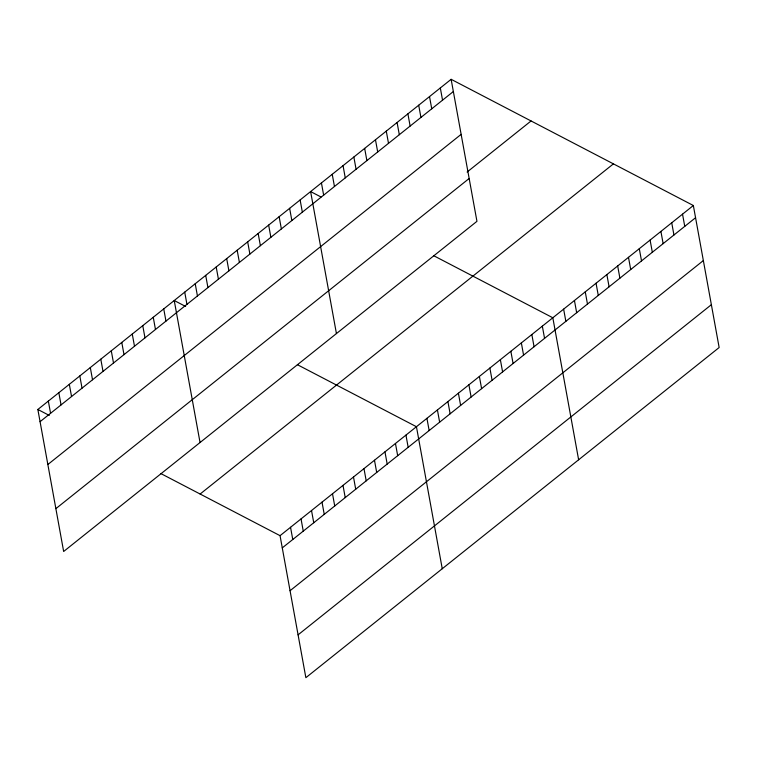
<?xml version="1.0" encoding="UTF-8"?>
<svg xmlns="http://www.w3.org/2000/svg" width="757" height="757" viewBox="0 0 757 757"><rect width="100%" height="100%" fill="white"/><g stroke="black" fill="none" stroke-linecap="round" stroke-linejoin="round"><path stroke-width="1.14" d="M451.134 79.315L476.948 221.328L63.654 551.484L37.85 409.471L451.134 79.315L693.346 205.516L719.15 347.529L305.866 677.685L280.052 535.672L161.014 473.645M40.074 421.677L453.358 91.531M47.852 464.514L461.136 134.358M467.107 172.047L531.064 120.959M55.876 508.647L469.16 178.491M200.132 494.028L613.416 163.872M280.052 535.672L693.346 205.516M282.276 547.888L695.56 217.732M290.063 590.715L703.348 260.569M298.078 634.849L711.362 304.702M320.996 196.981L310.616 191.568L336.43 333.582M433.78 255.743L552.828 317.77L578.632 459.783M185.654 306.471L174.233 300.52L200.047 442.533M297.397 364.694L416.445 426.721L442.249 568.734M37.85 409.471L49.271 415.423M682.53 214.155L684.754 226.362M671.724 222.785L673.948 235.001M660.918 231.424L663.132 243.631M650.102 240.054L652.326 252.27M639.296 248.693L641.52 260.91M628.49 257.323L630.704 269.539M617.674 265.962L619.898 278.179M606.868 274.602L609.092 286.808M596.062 283.232L598.276 295.448M585.256 291.871L587.47 304.077M574.44 300.501L576.664 312.717M563.634 309.14L565.858 321.347M542.334 326.153L544.557 338.36M531.84 334.537L534.063 346.744M521.355 342.912L523.57 355.128M510.861 351.295L513.076 363.502M500.368 359.679L502.591 371.886M440.328 87.954L442.542 100.161M489.874 368.053L492.097 380.269M429.522 96.584L431.736 108.8M479.389 376.437L481.603 388.653M418.706 105.223L420.93 117.43M468.895 384.821L471.119 397.028M407.9 113.853L410.124 126.069M458.401 393.195L460.625 405.411M447.917 401.579L450.131 413.795M397.094 122.492L399.308 134.699M437.423 409.963L439.637 422.169M386.278 131.122L388.502 143.338M426.929 418.337L429.153 430.553M375.472 139.761L377.696 151.968M364.666 148.391L366.88 160.607M405.951 435.105L408.165 447.311M353.86 157.03L356.074 169.237M395.457 443.479L397.68 455.695M343.044 165.66L345.268 177.876M384.963 451.863L387.187 464.079M332.238 174.299L334.452 186.506M374.478 460.247L376.693 472.453M321.432 182.929L323.646 195.145M363.985 468.63L366.208 480.837M353.491 477.005L355.714 489.221M300.132 199.952L302.346 212.159M343.006 485.388L345.22 497.595M289.638 208.326L291.852 220.542M332.512 493.772L334.726 505.979M279.144 216.71L281.367 228.926M322.018 502.146L324.242 514.363M268.659 225.094L270.874 237.301M311.524 510.53L313.748 522.746M258.165 233.468L260.38 245.684M301.04 518.914L303.254 531.121M247.671 241.852L249.895 254.068M290.546 527.288L292.77 539.504M237.178 250.236L239.401 262.442M226.693 258.61L228.907 270.826M216.199 266.994L218.423 279.21M205.705 275.378L207.929 287.584M195.221 283.752L197.435 295.968M184.727 292.136L186.941 304.352M163.739 308.903L165.963 321.11M153.255 317.278L155.469 329.494M142.761 325.661L144.984 337.868M132.267 334.045L134.491 346.252M121.782 342.419L123.997 354.636M111.288 350.803L113.503 363.019M100.795 359.187L103.018 371.394M90.31 367.561L92.524 379.777M79.816 375.945L82.03 388.161M69.322 384.329L71.546 396.536M58.828 392.703L61.052 404.919M48.344 401.087L50.558 413.303"/></g></svg>
